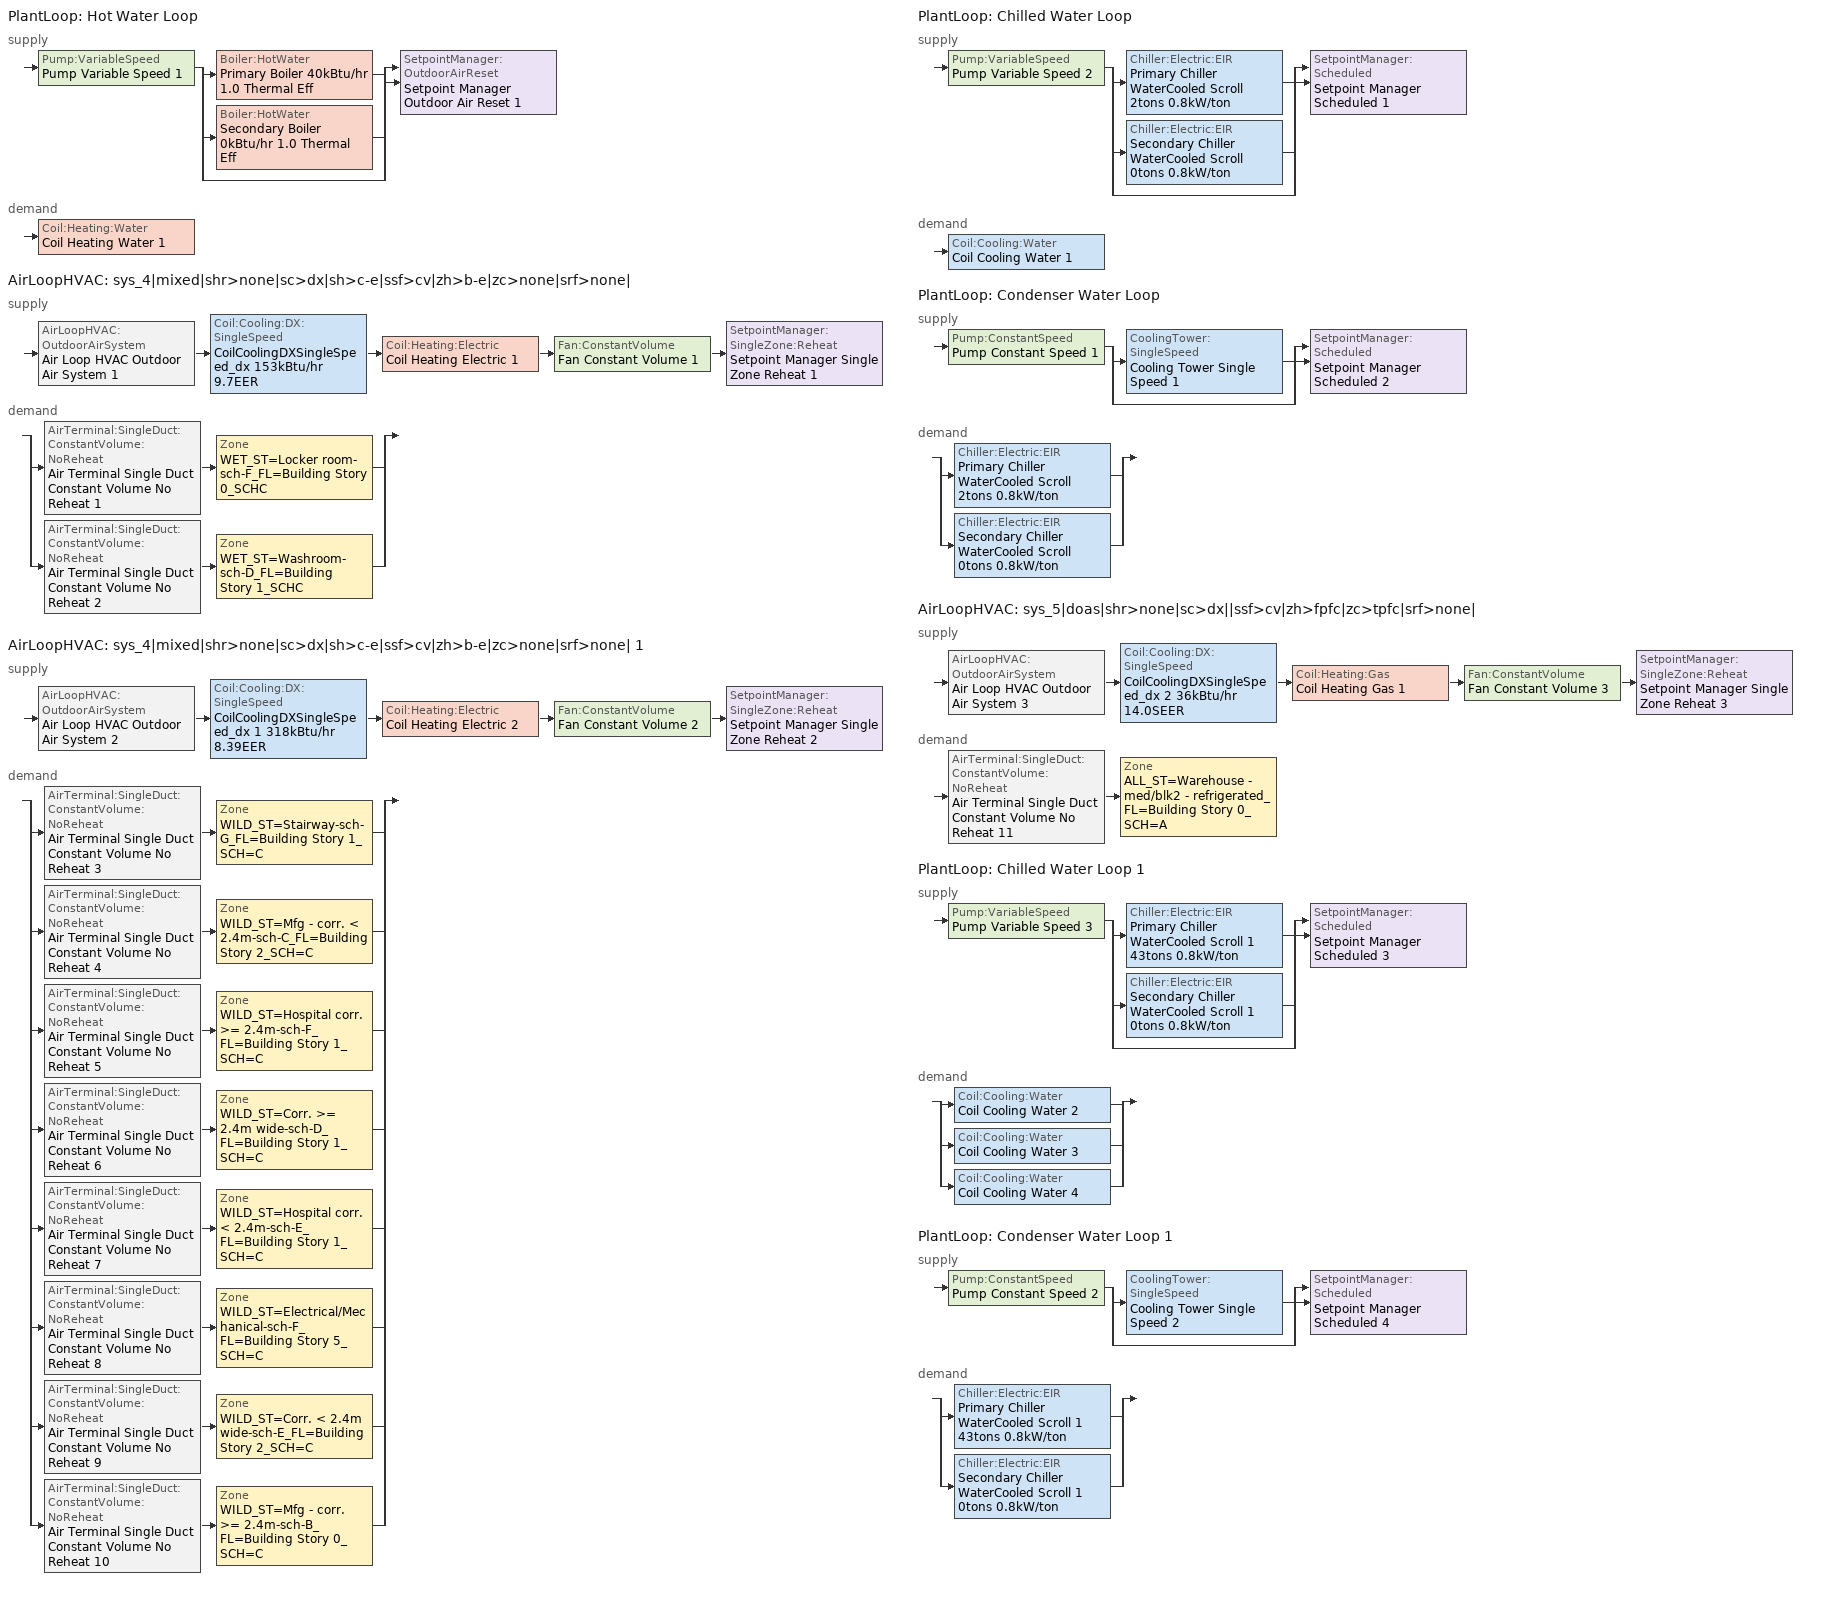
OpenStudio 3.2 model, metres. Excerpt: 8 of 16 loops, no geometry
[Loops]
PlantLoop 'Hot Water Loop'
 supply: Pump:VariableSpeed 'Pump Variable Speed 1' > split
  | Boiler:HotWater 'Primary Boiler 40kBtu/hr 1.0 Thermal Eff'
  | Boiler:HotWater 'Secondary Boiler 0kBtu/hr 1.0 Thermal Eff'
  | bypass
  join > SetpointManager:OutdoorAirReset 'Setpoint Manager Outdoor Air Reset 1'
 demand: Coil:Heating:Water 'Coil Heating Water 1'
AirLoopHVAC 'sys_4|mixed|shr>none|sc>dx|sh>c-e|ssf>cv|zh>b-e|zc>none|srf>none|'
 supply: AirLoopHVAC:OutdoorAirSystem 'Air Loop HVAC Outdoor Air System 1' > Coil:Cooling:DX:SingleSpeed 'CoilCoolingDXSingleSpeed_dx 153kBtu/hr 9.7EER' > Coil:Heating:Electric 'Coil Heating Electric 1' > Fan:ConstantVolume 'Fan Constant Volume 1' > SetpointManager:SingleZone:Reheat 'Setpoint Manager Single Zone Reheat 1'
 demand: split
  | AirTerminal:SingleDuct:ConstantVolume:NoReheat 'Air Terminal Single Duct Constant Volume No Reheat 1' > Zone 'WET_ST=Locker room-sch-F_FL=Building Story 0_SCHC'
  | AirTerminal:SingleDuct:ConstantVolume:NoReheat 'Air Terminal Single Duct Constant Volume No Reheat 2' > Zone 'WET_ST=Washroom-sch-D_FL=Building Story 1_SCHC'
AirLoopHVAC 'sys_4|mixed|shr>none|sc>dx|sh>c-e|ssf>cv|zh>b-e|zc>none|srf>none| 1'
 supply: AirLoopHVAC:OutdoorAirSystem 'Air Loop HVAC Outdoor Air System 2' > Coil:Cooling:DX:SingleSpeed 'CoilCoolingDXSingleSpeed_dx 1 318kBtu/hr 8.39EER' > Coil:Heating:Electric 'Coil Heating Electric 2' > Fan:ConstantVolume 'Fan Constant Volume 2' > SetpointManager:SingleZone:Reheat 'Setpoint Manager Single Zone Reheat 2'
 demand: split
  | AirTerminal:SingleDuct:ConstantVolume:NoReheat 'Air Terminal Single Duct Constant Volume No Reheat 3' > Zone 'WILD_ST=Stairway-sch-G_FL=Building Story 1_SCH=C'
  | AirTerminal:SingleDuct:ConstantVolume:NoReheat 'Air Terminal Single Duct Constant Volume No Reheat 4' > Zone 'WILD_ST=Mfg - corr. < 2.4m-sch-C_FL=Building Story 2_SCH=C'
  | AirTerminal:SingleDuct:ConstantVolume:NoReheat 'Air Terminal Single Duct Constant Volume No Reheat 5' > Zone 'WILD_ST=Hospital corr. >= 2.4m-sch-F_FL=Building Story 1_SCH=C'
  | AirTerminal:SingleDuct:ConstantVolume:NoReheat 'Air Terminal Single Duct Constant Volume No Reheat 6' > Zone 'WILD_ST=Corr. >= 2.4m wide-sch-D_FL=Building Story 1_SCH=C'
  | AirTerminal:SingleDuct:ConstantVolume:NoReheat 'Air Terminal Single Duct Constant Volume No Reheat 7' > Zone 'WILD_ST=Hospital corr. < 2.4m-sch-E_FL=Building Story 1_SCH=C'
  | AirTerminal:SingleDuct:ConstantVolume:NoReheat 'Air Terminal Single Duct Constant Volume No Reheat 8' > Zone 'WILD_ST=Electrical/Mechanical-sch-F_FL=Building Story 5_SCH=C'
  | AirTerminal:SingleDuct:ConstantVolume:NoReheat 'Air Terminal Single Duct Constant Volume No Reheat 9' > Zone 'WILD_ST=Corr. < 2.4m wide-sch-E_FL=Building Story 2_SCH=C'
  | AirTerminal:SingleDuct:ConstantVolume:NoReheat 'Air Terminal Single Duct Constant Volume No Reheat 10' > Zone 'WILD_ST=Mfg - corr. >= 2.4m-sch-B_FL=Building Story 0_SCH=C'
PlantLoop 'Chilled Water Loop'
 supply: Pump:VariableSpeed 'Pump Variable Speed 2' > split
  | Chiller:Electric:EIR 'Primary Chiller WaterCooled Scroll 2tons 0.8kW/ton'
  | Chiller:Electric:EIR 'Secondary Chiller WaterCooled Scroll 0tons 0.8kW/ton'
  | bypass
  join > SetpointManager:Scheduled 'Setpoint Manager Scheduled 1'
 demand: Coil:Cooling:Water 'Coil Cooling Water 1'
PlantLoop 'Condenser Water Loop'
 supply: Pump:ConstantSpeed 'Pump Constant Speed 1' > split
  | CoolingTower:SingleSpeed 'Cooling Tower Single Speed 1'
  | bypass
  join > SetpointManager:Scheduled 'Setpoint Manager Scheduled 2'
 demand: split
  | Chiller:Electric:EIR 'Primary Chiller WaterCooled Scroll 2tons 0.8kW/ton'
  | Chiller:Electric:EIR 'Secondary Chiller WaterCooled Scroll 0tons 0.8kW/ton'
AirLoopHVAC 'sys_5|doas|shr>none|sc>dx||ssf>cv|zh>fpfc|zc>tpfc|srf>none|'
 supply: AirLoopHVAC:OutdoorAirSystem 'Air Loop HVAC Outdoor Air System 3' > Coil:Cooling:DX:SingleSpeed 'CoilCoolingDXSingleSpeed_dx 2 36kBtu/hr 14.0SEER' > Coil:Heating:Gas 'Coil Heating Gas 1' > Fan:ConstantVolume 'Fan Constant Volume 3' > SetpointManager:SingleZone:Reheat 'Setpoint Manager Single Zone Reheat 3'
 demand: AirTerminal:SingleDuct:ConstantVolume:NoReheat 'Air Terminal Single Duct Constant Volume No Reheat 11' > Zone 'ALL_ST=Warehouse - med/blk2 - refrigerated_FL=Building Story 0_SCH=A'
PlantLoop 'Chilled Water Loop 1'
 supply: Pump:VariableSpeed 'Pump Variable Speed 3' > split
  | Chiller:Electric:EIR 'Primary Chiller WaterCooled Scroll 1 43tons 0.8kW/ton'
  | Chiller:Electric:EIR 'Secondary Chiller WaterCooled Scroll 1 0tons 0.8kW/ton'
  | bypass
  join > SetpointManager:Scheduled 'Setpoint Manager Scheduled 3'
 demand: split
  | Coil:Cooling:Water 'Coil Cooling Water 2'
  | Coil:Cooling:Water 'Coil Cooling Water 3'
  | Coil:Cooling:Water 'Coil Cooling Water 4'
PlantLoop 'Condenser Water Loop 1'
 supply: Pump:ConstantSpeed 'Pump Constant Speed 2' > split
  | CoolingTower:SingleSpeed 'Cooling Tower Single Speed 2'
  | bypass
  join > SetpointManager:Scheduled 'Setpoint Manager Scheduled 4'
 demand: split
  | Chiller:Electric:EIR 'Primary Chiller WaterCooled Scroll 1 43tons 0.8kW/ton'
  | Chiller:Electric:EIR 'Secondary Chiller WaterCooled Scroll 1 0tons 0.8kW/ton'
[Sizing:Zone] Zone Cooling Design Supply Air Temperature Input Method=TemperatureDifference; Zone Cooling Design Supply Air Temperature {C}=14; Zone Cooling Design Supply Air Temperature Difference {deltaC}=11; Zone Heating Design Supply Air Temperature Input Method=TemperatureDifference; Zone Heating Design Supply Air Temperature {C}=40; Zone Heating Design Supply Air Temperature Difference {deltaC}=21; Zone Cooling Design Supply Air Humidity Ratio {kg-H2O/kg-air}=0.0085; Zone Heating Design Supply Air Humidity Ratio {kg-H2O/kg-air}=0.008; Zone Heating Sizing Factor=1.3; Zone Cooling Sizing Factor=1.1; Cooling Design Air Flow Method=DesignDay; Heating Design Air Flow Method=DesignDay; Account for Dedicated Outdoor Air System=No; Dedicated Outdoor Air System Control Strategy=NeutralSupplyAir; Dedicated Outdoor Air Low Setpoint Temperature for Design {C}=autosize; Dedicated Outdoor Air High Setpoint Temperature for Design {C}=autosize
WET_ST=Locker room-sch-F_FL=Building Story 0_SCHC; WET_ST=Washroom-sch-D_FL=Building Story 1_SCHC; ALL_ST=Warehouse - med/blk2 - refrigerated_FL=Building Story 0_SCH=A; WILD_ST=Stairway-sch-G_FL=Building Story 1_SCH=C; WILD_ST=Mfg - corr. < 2.4m-sch-C_FL=Building Story 2_SCH=C; WILD_ST=Hospital corr. >= 2.4m-sch-F_FL=Building Story 1_SCH=C; WILD_ST=Corr. >= 2.4m wide-sch-D_FL=Building Story 1_SCH=C; WILD_ST=Hospital corr. < 2.4m-sch-E_FL=Building Story 1_SCH=C; WILD_ST=Electrical/Mechanical-sch-F_FL=Building Story 5_SCH=C; WILD_ST=Corr. < 2.4m wide-sch-E_FL=Building Story 2_SCH=C; WILD_ST=Mfg - corr. >= 2.4m-sch-B_FL=Building Story 0_SCH=C
[Zone equipment]
WET_ST=Locker room-sch-F_FL=Building Story 0_SCHC: Zone HVAC Baseboard Convective Electric 1, Air Terminal Single Duct Constant Volume No Reheat 1
WET_ST=Washroom-sch-D_FL=Building Story 1_SCHC: Zone HVAC Baseboard Convective Electric 2, Air Terminal Single Duct Constant Volume No Reheat 2
ALL_ST=Warehouse - med/blk2 - refrigerated_FL=Building Story 0_SCH=A: Zone HVAC Four Pipe Fan Coil 1, Air Terminal Single Duct Constant Volume No Reheat 11
WILD_ST=Stairway-sch-G_FL=Building Story 1_SCH=C: Zone HVAC Baseboard Convective Electric 3, Air Terminal Single Duct Constant Volume No Reheat 3
WILD_ST=Mfg - corr. < 2.4m-sch-C_FL=Building Story 2_SCH=C: Zone HVAC Baseboard Convective Electric 4, Air Terminal Single Duct Constant Volume No Reheat 4
WILD_ST=Hospital corr. >= 2.4m-sch-F_FL=Building Story 1_SCH=C: Zone HVAC Baseboard Convective Electric 5, Air Terminal Single Duct Constant Volume No Reheat 5
WILD_ST=Corr. >= 2.4m wide-sch-D_FL=Building Story 1_SCH=C: Zone HVAC Baseboard Convective Electric 6, Air Terminal Single Duct Constant Volume No Reheat 6
WILD_ST=Hospital corr. < 2.4m-sch-E_FL=Building Story 1_SCH=C: Zone HVAC Baseboard Convective Electric 7, Air Terminal Single Duct Constant Volume No Reheat 7
WILD_ST=Electrical/Mechanical-sch-F_FL=Building Story 5_SCH=C: Zone HVAC Baseboard Convective Electric 8, Air Terminal Single Duct Constant Volume No Reheat 8
WILD_ST=Corr. < 2.4m wide-sch-E_FL=Building Story 2_SCH=C: Zone HVAC Baseboard Convective Electric 9, Air Terminal Single Duct Constant Volume No Reheat 9
WILD_ST=Mfg - corr. >= 2.4m-sch-B_FL=Building Story 0_SCH=C: Zone HVAC Baseboard Convective Electric 10, Air Terminal Single Duct Constant Volume No Reheat 10
[PlantLoop] Glycol Concentration=0; Plant Loop Volume {m3}=Autocalculate; Load Distribution Scheme=Optimal
Name | Fluid Type
Hot Water Loop | Water
Chilled Water Loop; Condenser Water Loop; Chilled Water Loop 1; Condenser Water Loop 1
[Sizing:Plant] Sizing Option=NonCoincident; Zone Timesteps in Averaging Window=1; Coincident Sizing Factor Mode=None
Name | Loop Type | Design Loop Exit Temperature {C} | Loop Design Temperature Difference {deltaC}
Hot Water Loop | Heating | 82 | 16
Chilled Water Loop; Chilled Water Loop 1 | Cooling | 7 | 6
Condenser Water Loop; Condenser Water Loop 1 | Condenser | 29 | 6
[Pump:VariableSpeed] Pump Control Type=Intermittent; Skin Loss Radiative Fraction=0.5; Design Power Sizing Method=PowerPerFlowPerPressure; Design Electric Power per Unit Flow Rate {W/(m3/s)}=348701.1; Design Shaft Power per Unit Flow Rate per Unit Head {W-s/m3-Pa}=1.28205; Design Minimum Flow Rate Fraction=0
Name | Motor Efficiency
Pump Variable Speed 1 | 0.7
Pump Variable Speed 2 | 0.855
Pump Variable Speed 3 | 0.865
[Boiler:HotWater] Fuel Type=Electricity; Nominal Thermal Efficiency=1; Normalized Boiler Efficiency Curve=BOILER-EFFFPLR-NECB2011; Water Outlet Upper Temperature Limit {C}=99; Boiler Flow Mode=ConstantFlow; Parasitic Electric Load {W}=0; Sizing Factor=1
Name | Nominal Capacity {W}
Primary Boiler 40kBtu/hr 1.0 Thermal Eff | 11592.7
Secondary Boiler 0kBtu/hr 1.0 Thermal Eff | 0.001
[SetpointManager:OutdoorAirReset]
Setpoint Manager Outdoor Air Reset 1: Control Variable=Temperature; Setpoint at Outdoor Low Temperature {C}=82; Outdoor Low Temperature {C}=-16; Setpoint at Outdoor High Temperature {C}=60; Outdoor High Temperature {C}=0
[AirLoopHVAC] Design Supply Air Flow Rate {m3/s}=autosize; Design Return Air Flow Fraction of Supply Air Flow=1
Name | Availability Schedule
sys_4|mixed|shr>none|sc>dx|sh>c-e|ssf>cv|zh>b-e|zc>none|srf>none| | sys_4|mixed|shr>none|sc>dx|sh>c-e|ssf>cv|zh>b-e|zc>none|srf>none| Occ Sch
sys_4|mixed|shr>none|sc>dx|sh>c-e|ssf>cv|zh>b-e|zc>none|srf>none| 1 | sys_4|mixed|shr>none|sc>dx|sh>c-e|ssf>cv|zh>b-e|zc>none|srf>none| 1 Occ Sch
sys_5|doas|shr>none|sc>dx||ssf>cv|zh>fpfc|zc>tpfc|srf>none| | sys_5|doas|shr>none|sc>dx||ssf>cv|zh>fpfc|zc>tpfc|srf>none| Occ Sch
[Sizing:System] Type of Load to Size On=Sensible; Design Outdoor Air Flow Rate {m3/s}=Autosize; Central Heating Maximum System Air Flow Ratio=1; Preheat Design Temperature {C}=7; Preheat Design Humidity Ratio {kg-H2O/kg-Air}=0.008; Precool Design Temperature {C}=13; Precool Design Humidity Ratio {kg-H2O/kg-Air}=0.008; Central Cooling Design Supply Air Temperature {C}=13; Sizing Option=NonCoincident; 100% Outdoor Air in Cooling=No; 100% Outdoor Air in Heating=No; Central Cooling Design Supply Air Humidity Ratio {kg-H2O/kg-Air}=0.0085; Central Heating Design Supply Air Humidity Ratio {kg-H2O/kg-Air}=0.008; Cooling Design Air Flow Method=DesignDay; Cooling Design Air Flow Rate {m3/s}=0; Heating Design Air Flow Method=DesignDay; Heating Design Air Flow Rate {m3/s}=0; System Outdoor Air Method=ZoneSum; Zone Maximum Outdoor Air Fraction=1; Cooling Supply Air Flow Rate Per Floor Area {m3/s-m2}=0.00996765; Cooling Fraction of Autosized Cooling Supply Air Flow Rate=1; Cooling Supply Air Flow Rate Per Unit Cooling Capacity {m3/s-W}=3.94755e-05; Heating Supply Air Flow Rate Per Floor Area {m3/s-m2}=0.00996765; Heating Fraction of Autosized Heating Supply Air Flow Rate=1; Heating Fraction of Autosized Cooling Supply Air Flow Rate=1; Heating Supply Air Flow Rate Per Unit Heating Capacity {m3/s-W}=3.15882e-05; Cooling Design Capacity Method=CoolingDesignCapacity; Cooling Design Capacity {W}=autosize; Cooling Design Capacity Per Floor Area {W/m2}=234.7; Fraction of Autosized Cooling Design Capacity=1; Heating Design Capacity Method=HeatingDesignCapacity; Heating Design Capacity {W}=autosize; Heating Design Capacity Per Floor Area {W/m2}=157; Fraction of Autosized Heating Design Capacity=1; Central Cooling Capacity Control Method=OnOff
Name | Central Heating Design Supply Air Temperature {C}
sys_4|mixed|shr>none|sc>dx|sh>c-e|ssf>cv|zh>b-e|zc>none|srf>none|; sys_4|mixed|shr>none|sc>dx|sh>c-e|ssf>cv|zh>b-e|zc>none|srf>none| 1 | 43
sys_5|doas|shr>none|sc>dx||ssf>cv|zh>fpfc|zc>tpfc|srf>none| | 13.1
[Fan:ConstantVolume] Availability Schedule=Always On Discrete; Fan Total Efficiency=0.39975; Pressure Rise {Pa}=640; Maximum Flow Rate {m3/s}=AutoSize; Motor Efficiency=0.615
Fan Constant Volume 1; Fan Constant Volume 2; Fan Constant Volume 3; Fan Constant Volume 4
[Coil:Cooling:DX:SingleSpeed] Rated Total Cooling Capacity {W}=autosize; Rated Sensible Heat Ratio=autosize; Rated Air Flow Rate {m3/s}=autosize; Rated Evaporator Fan Power Per Volume Flow Rate {W/(m3/s)}=773.3; Total Cooling Capacity Function of Temperature Curve=DXCOOL-NECB2011-REF-CAPFT; Total Cooling Capacity Function of Flow Fraction Curve=DXCOOL-NECB2011-REF-CAPFFLOW; Energy Input Ratio Function of Temperature Curve=DXCOOL-NECB2011-REF-COOLEIRFT; Energy Input Ratio Function of Flow Fraction Curve=DXCOOL-NECB2011-REF-COOLEIRFFLOW; Part Load Fraction Correlation Curve=DXCOOL-NECB2011-REF-COOLPLFFPLR; Minimum Outdoor Dry-Bulb Temperature for Compressor Operation {C}=-25; Condenser Type=AirCooled; Evaporative Condenser Effectiveness=0; Evaporative Condenser Air Flow Rate {m3/s}=Autosize; Evaporative Condenser Pump Rated Power Consumption {W}=Autosize; Crankcase Heater Capacity {W}=0; Maximum Outdoor Dry-Bulb Temperature for Crankcase Heater Operation {C}=0; Basin Heater Capacity {W/K}=0; Basin Heater Setpoint Temperature {C}=10
Name | Availability Schedule | Rated COP {W/W}
CoilCoolingDXSingleSpeed_dx 153kBtu/hr 9.7EER | Always On Discrete | 3.36599
CoilCoolingDXSingleSpeed_dx 1 318kBtu/hr 8.39EER | Always On Discrete | 2.92983
CoilCoolingDXSingleSpeed_dx 2 36kBtu/hr 14.0SEER | tpfc_clg_availability | 4.11713
[Coil:Heating:Electric] Availability Schedule=Always On Discrete
Coil Heating Electric 1; Coil Heating Electric 2
[Controller:OutdoorAir] Minimum Outdoor Air Flow Rate {m3/s}=autosize; Maximum Outdoor Air Flow Rate {m3/s}=Autosize; Economizer Control Action Type=ModulateFlow; Lockout Type=NoLockout; Minimum Limit Type=FixedMinimum; High Humidity Control=No; Heat Recovery Bypass Control Type=BypassWhenWithinEconomizerLimits
Name | Economizer Control Type | Minimum Outdoor Air Schedule | Controller Mechanical Ventilation | Economizer Maximum Limit Dry-Bulb Temperature {C} | Economizer Maximum Limit Enthalpy {J/kg} | Economizer Minimum Limit Dry-Bulb Temperature {C}
Controller Outdoor Air 1 | DifferentialEnthalpy | sys_4|mixed|shr>none|sc>dx|sh>c-e|ssf>cv|zh>b-e|zc>none|srf>none| Occ Sch | Controller Mechanical Ventilation 1
Controller Outdoor Air 2 | DifferentialEnthalpy | sys_4|mixed|shr>none|sc>dx|sh>c-e|ssf>cv|zh>b-e|zc>none|srf>none| 1 Occ Sch | Controller Mechanical Ventilation 2
Controller Outdoor Air 3 | NoEconomizer | sys_5|doas|shr>none|sc>dx||ssf>cv|zh>fpfc|zc>tpfc|srf>none| Occ Sch | Controller Mechanical Ventilation 3 | 28 | 64000 | -100
[Controller:MechanicalVentilation] Availability Schedule=Always On Discrete; System Outdoor Air Method=ZoneSum
Controller Mechanical Ventilation 1; Controller Mechanical Ventilation 2; Controller Mechanical Ventilation 3
[AirLoopHVAC:OutdoorAirSystem]
Name | Controller
Air Loop HVAC Outdoor Air System 1 | Controller Outdoor Air 1
Air Loop HVAC Outdoor Air System 2 | Controller Outdoor Air 2
Air Loop HVAC Outdoor Air System 3 | Controller Outdoor Air 3
[SetpointManager:SingleZone:Reheat]
Name | Minimum Supply Air Temperature {C} | Maximum Supply Air Temperature {C} | Control Zone
Setpoint Manager Single Zone Reheat 1 | 13 | 43 | WET_ST=Locker room-sch-F_FL=Building Story 0_SCHC
Setpoint Manager Single Zone Reheat 2 | 13 | 43 | WILD_ST=Stairway-sch-G_FL=Building Story 1_SCH=C
Setpoint Manager Single Zone Reheat 3 | 13.1 | 13 | ALL_ST=Warehouse - med/blk2 - refrigerated_FL=Building Story 0_SCH=A
[ZoneHVAC:Baseboard:Convective:Electric] Availability Schedule=Always On Discrete; Nominal Capacity {W}=autosize; Efficiency=1
Zone HVAC Baseboard Convective Electric 1; Zone HVAC Baseboard Convective Electric 2; Zone HVAC Baseboard Convective Electric 3; Zone HVAC Baseboard Convective Electric 4; Zone HVAC Baseboard Convective Electric 5; Zone HVAC Baseboard Convective Electric 6; Zone HVAC Baseboard Convective Electric 7; Zone HVAC Baseboard Convective Electric 8; Zone HVAC Baseboard Convective Electric 9; Zone HVAC Baseboard Convective Electric 10
[AirTerminal:SingleDuct:ConstantVolume:NoReheat] Availability Schedule=Always On Discrete; Maximum Air Flow Rate {m3/s}=AutoSize
Air Terminal Single Duct Constant Volume No Reheat 1; Air Terminal Single Duct Constant Volume No Reheat 2; Air Terminal Single Duct Constant Volume No Reheat 3; Air Terminal Single Duct Constant Volume No Reheat 4; Air Terminal Single Duct Constant Volume No Reheat 5; Air Terminal Single Duct Constant Volume No Reheat 6; Air Terminal Single Duct Constant Volume No Reheat 7; Air Terminal Single Duct Constant Volume No Reheat 8; Air Terminal Single Duct Constant Volume No Reheat 9; Air Terminal Single Duct Constant Volume No Reheat 10; Air Terminal Single Duct Constant Volume No Reheat 11
[Chiller:Electric:EIR] Reference COP {W/W}=4.5032; Reference Chilled Water Flow Rate {m3/s}=Autosize; Cooling Capacity Function of Temperature Curve=WaterCooled_Scroll_CAPFT_NECB2011; Electric Input to Cooling Output Ratio Function of Temperature Curve=WaterCooled_Scroll_EIRFT_NECB2011; Electric Input to Cooling Output Ratio Function of Part Load Ratio Curve=WaterCooled_Scroll_EIRFPLR_NECB2011; Minimum Part Load Ratio=0.25; Minimum Unloading Ratio=0.25; Condenser Type=WaterCooled; Chiller Flow Mode=LeavingSetpointModulated; Design Heat Recovery Water Flow Rate {m3/s}=Autosize; Sizing Factor=1; Basin Heater Capacity {W/K}=0; Basin Heater Setpoint Temperature {C}=10; Condenser Heat Recovery Relative Capacity Fraction=1
Name | Reference Capacity {W}
Primary Chiller WaterCooled Scroll 2tons 0.8kW/ton | 8206.52
Secondary Chiller WaterCooled Scroll 0tons 0.8kW/ton; Secondary Chiller WaterCooled Scroll 1 0tons 0.8kW/ton | 0.001
Primary Chiller WaterCooled Scroll 1 43tons 0.8kW/ton | 152296
[SetpointManager:Scheduled] Control Variable=Temperature
Name | Schedule
Setpoint Manager Scheduled 1 | CHW Temp
Setpoint Manager Scheduled 2 | CW Temp
Setpoint Manager Scheduled 3 | CHW Temp 1
Setpoint Manager Scheduled 4 | CW Temp 1
[Pump:ConstantSpeed] Rated Flow Rate {m3/s}=autosize; Rated Pump Head {Pa}=179352; Rated Power Consumption {W}=autosize; Fraction of Motor Inefficiencies to Fluid Stream=0; Pump Control Type=Intermittent; Design Power Sizing Method=PowerPerFlowPerPressure; Design Electric Power per Unit Flow Rate {W/(m3/s)}=348701.1; Design Shaft Power per Unit Flow Rate per Unit Head {W-s/m3-Pa}=1.28205
Name | Motor Efficiency
Pump Constant Speed 1 | 0.855
Pump Constant Speed 2 | 0.895
[CoolingTower:SingleSpeed] Design Water Flow Rate {m3/s}=autosize; Design Air Flow Rate {m3/s}=autosize; U-Factor Times Area Value at Design Air Flow Rate {W/K}=autosize; Air Flow Rate in Free Convection Regime {m3/s}=autosize; U-Factor Times Area Value at Free Convection Air Flow Rate {W/K}=autosize; Performance Input Method=UFactorTimesAreaAndDesignWaterFlowRate; Free Convection Capacity {W}=0; Basin Heater Capacity {W/K}=0; Evaporation Loss Mode=LossFactor; Evaporation Loss Factor {percent/K}=0.2; Drift Loss Percent {percent}=0.008; Blowdown Calculation Mode=ConcentrationRatio; Blowdown Concentration Ratio=3; Capacity Control=FanCycling; Number of Cells=1; Cell Control=MinimalCell; Cell Minimum  Water Flow Rate Fraction=0.33; Cell Maximum Water Flow Rate Fraction=2.5; Sizing Factor=1; Free Convection Air Flow Rate Sizing Factor=0.1; Free Convection U-Factor Times Area Value Sizing Factor=0.1; Heat Rejection Capacity and Nominal Capacity Sizing Ratio=1.25; Free Convection Nominal Capacity Sizing Factor=0.1; Design Inlet Air Dry-Bulb Temperature {C}=35; Design Inlet Air Wet-Bulb Temperature {C}=24; Design Approach Temperature {deltaC}=5; Design Range Temperature {deltaC}=6
Name | Fan Power at Design Air Flow Rate {W}
Cooling Tower Single Speed 1 | autosize
Cooling Tower Single Speed 2 | 2791.73
[Coil:Heating:Gas]
Coil Heating Gas 1: Availability Schedule=Always On Discrete; Gas Burner Efficiency=0.924; Nominal Capacity {W}=AutoSize; Parasitic Electric Load {W}=0; Part Load Fraction Correlation Curve=FURNACE-EFFPLR-NECB2011; Parasitic Gas Load {W}=0
[Coil:Heating:Water]
Coil Heating Water 1: Availability Schedule=tpfc_htg_availability
[Coil:Cooling:Water]
Name | Availability Schedule
Coil Cooling Water 1 | tpfc_clg_availability
Coil Cooling Water 2; Coil Cooling Water 3; Coil Cooling Water 4 | Always On Discrete
[Controller:WaterCoil] Minimum Actuated Flow {m3/s}=0
Name | Water Coil | Action | Controller Convergence Tolerance {deltaC}
Controller Water Coil 1 | Coil Heating Water 1 | Normal | 0.0001
Controller Water Coil 2 | Coil Cooling Water 1 | Reverse
Controller Water Coil 3 | Coil Cooling Water 2 | Reverse
Controller Water Coil 4 | Coil Cooling Water 3 | Reverse
Controller Water Coil 5 | Coil Cooling Water 4 | Reverse
[ZoneHVAC:FourPipeFanCoil]
Zone HVAC Four Pipe Fan Coil 1: Availability Schedule=Always On Discrete; Capacity Control Method=ConstantFanVariableFlow; Maximum Supply Air Flow Rate {m3/s}=autosize; Maximum Outdoor Air Flow Rate {m3/s}=autosize; Supply Air Fan=Fan Constant Volume 4; Cooling Coil=Coil Cooling Water 1; Maximum Cold Water Flow Rate {m3/s}=autosize; Heating Coil=Coil Heating Water 1; Maximum Hot Water Flow Rate {m3/s}=autosize; Minimum Supply Air Temperature in Cooling Mode {C}=autosize; Maximum Supply Air Temperature in Heating Mode {C}=autosize
[AvailabilityManager:NightCycle] Applicability Schedule=Always On Discrete; Control Type=CycleOnAny; Thermostat Tolerance {deltaC}=1; Cycling Run Time {s}=3600
Availability Manager Night Cycle 1; Availability Manager Night Cycle 2; Availability Manager Night Cycle 3; Availability Manager Night Cycle 4; Availability Manager Night Cycle 5; Availability Manager Night Cycle 6; Availability Manager Night Cycle 7; Availability Manager Night Cycle 8; Availability Manager Night Cycle 9; Availability Manager Night Cycle 10
[EnergyManagementSystem:Sensor] Output Variable or Output Meter Index Key=Environment; Output Variable or Output Meter=Site Outdoor Air Drybulb Temperature
OAT; OAT_1; OAT_2
[EnergyManagementSystem:Actuator] Actuated Component Type=Schedule:Year; Actuated Component Control Type=Schedule Value
Name | Actuated Component
sys3mixedshrnonescdxshcessfcvzhbezcnonesrfnoneHtgSch0 | NECB-B-Thermostat Setpoint-Heating
sys3mixedshrnonescdxshcessfcvzhbezcnonesrfnoneClgSch0 | NECB-B-Thermostat Setpoint-Cooling
sys4mixedshrnonescdxshcessfcvzhbezcnonesrfnone1HtgSch0; sys6mixedshrnoneshcesccchwssfvvzhbezcnonesrfvv1HtgSch0 | NECB-C-Thermostat Setpoint-Heating
sys4mixedshrnonescdxshcessfcvzhbezcnonesrfnone1ClgSch0; sys6mixedshrnoneshcesccchwssfvvzhbezcnonesrfvv1ClgSch0 | NECB-C-Thermostat Setpoint-Cooling
[EnergyManagementSystem:Program]
sys3mixedshrnonescdxshcessfcvzhbezcnonesrfnoneOptimumStartProg0: IF DaylightSavings==0 && DayOfWeek>1 && Hour==5 && OAT<23.9 && OAT>1.7; SET sys3mixedshrnonescdxshcessfcvzhbezcnonesrfnoneClgSch0 = 29.4; SET sys3mixedshrnonescdxshcessfcvzhbezcnonesrfnoneHtgSch0 = 15.6; ELSEIF DaylightSavings==0 && DayOfWeek==1 && Hour==7 && OAT<23.9 && OAT>1.7; SET sys3mixedshrnonescdxshcessfcvzhbezcnonesrfnoneClgSch0 = 29.4; SET sys3mixedshrnonescdxshcessfcvzhbezcnonesrfnoneHtgSch0 = 15.6; ELSEIF DaylightSavings==1 && DayOfWeek>1 && Hour==4 && OAT<23.9 && OAT>1.7; SET sys3mixedshrnonescdxshcessfcvzhbezcnonesrfnoneClgSch0 = 29.4; SET sys3mixedshrnonescdxshcessfcvzhbezcnonesrfnoneHtgSch0 = 15.6; ELSEIF DaylightSavings==1 && DayOfWeek==1 && Hour==6 && OAT<23.9 && OAT>1.7; SET sys3mixedshrnonescdxshcessfcvzhbezcnonesrfnoneClgSch0 = 29.4; SET sys3mixedshrnonescdxshcessfcvzhbezcnonesrfnoneHtgSch0 = 15.6; ELSE; SET sys3mixedshrnonescdxshcessfcvzhbezcnonesrfnoneClgSch0 = NULL; SET sys3mixedshrnonescdxshcessfcvzhbezcnonesrfnoneHtgSch0 = NULL; ENDIF
sys4mixedshrnonescdxshcessfcvzhbezcnonesrfnone1OptimumStartProg0: IF DaylightSavings==0 && DayOfWeek>1 && Hour==5 && OAT_1<23.9 && OAT_1>1.7; SET sys4mixedshrnonescdxshcessfcvzhbezcnonesrfnone1ClgSch0 = 29.4; SET sys4mixedshrnonescdxshcessfcvzhbezcnonesrfnone1HtgSch0 = 15.6; ELSEIF DaylightSavings==0 && DayOfWeek==1 && Hour==7 && OAT_1<23.9 && OAT_1>1.7; SET sys4mixedshrnonescdxshcessfcvzhbezcnonesrfnone1ClgSch0 = 29.4; SET sys4mixedshrnonescdxshcessfcvzhbezcnonesrfnone1HtgSch0 = 15.6; ELSEIF DaylightSavings==1 && DayOfWeek>1 && Hour==4 && OAT_1<23.9 && OAT_1>1.7; SET sys4mixedshrnonescdxshcessfcvzhbezcnonesrfnone1ClgSch0 = 29.4; SET sys4mixedshrnonescdxshcessfcvzhbezcnonesrfnone1HtgSch0 = 15.6; ELSEIF DaylightSavings==1 && DayOfWeek==1 && Hour==6 && OAT_1<23.9 && OAT_1>1.7; SET sys4mixedshrnonescdxshcessfcvzhbezcnonesrfnone1ClgSch0 = 29.4; SET sys4mixedshrnonescdxshcessfcvzhbezcnonesrfnone1HtgSch0 = 15.6; ELSE; SET sys4mixedshrnonescdxshcessfcvzhbezcnonesrfnone1ClgSch0 = NULL; SET sys4mixedshrnonescdxshcessfcvzhbezcnonesrfnone1HtgSch0 = NULL; ENDIF
sys6mixedshrnoneshcesccchwssfvvzhbezcnonesrfvv1OptimumStartProg0: IF DaylightSavings==0 && DayOfWeek>1 && Hour==5 && OAT_2<23.9 && OAT_2>1.7; SET sys6mixedshrnoneshcesccchwssfvvzhbezcnonesrfvv1ClgSch0 = 29.4; SET sys6mixedshrnoneshcesccchwssfvvzhbezcnonesrfvv1HtgSch0 = 15.6; ELSEIF DaylightSavings==0 && DayOfWeek==1 && Hour==7 && OAT_2<23.9 && OAT_2>1.7; SET sys6mixedshrnoneshcesccchwssfvvzhbezcnonesrfvv1ClgSch0 = 29.4; SET sys6mixedshrnoneshcesccchwssfvvzhbezcnonesrfvv1HtgSch0 = 15.6; ELSEIF DaylightSavings==1 && DayOfWeek>1 && Hour==4 && OAT_2<23.9 && OAT_2>1.7; SET sys6mixedshrnoneshcesccchwssfvvzhbezcnonesrfvv1ClgSch0 = 29.4; SET sys6mixedshrnoneshcesccchwssfvvzhbezcnonesrfvv1HtgSch0 = 15.6; ELSEIF DaylightSavings==1 && DayOfWeek==1 && Hour==6 && OAT_2<23.9 && OAT_2>1.7; SET sys6mixedshrnoneshcesccchwssfvvzhbezcnonesrfvv1ClgSch0 = 29.4; SET sys6mixedshrnoneshcesccchwssfvvzhbezcnonesrfvv1HtgSch0 = 15.6; ELSE; SET sys6mixedshrnoneshcesccchwssfvvzhbezcnonesrfvv1ClgSch0 = NULL; SET sys6mixedshrnoneshcesccchwssfvvzhbezcnonesrfvv1HtgSch0 = NULL; ENDIF
[EnergyManagementSystem:ProgramCallingManager]
sys3mixedshrnonescdxshcessfcvzhbezcnonesrfnoneOptimumStartCallingManager0: BeginTimestepBeforePredictor; sys3mixedshrnonescdxshcessfcvzhbezcnonesrfnoneOptimumStartProg0
sys4mixedshrnonescdxshcessfcvzhbezcnonesrfnone1OptimumStartCallingManager0: BeginTimestepBeforePredictor; sys4mixedshrnonescdxshcessfcvzhbezcnonesrfnone1OptimumStartProg0
sys6mixedshrnoneshcesccchwssfvvzhbezcnonesrfvv1OptimumStartCallingManager0: BeginTimestepBeforePredictor; sys6mixedshrnoneshcesccchwssfvvzhbezcnonesrfvv1OptimumStartProg0
[Schedule:Ruleset]
Name | Default Day Schedule | Summer Design Day Schedule | Winter Design Day Schedule
NECB-C-Thermostat Setpoint-Heating | NECB-C-Thermostat Setpoint-Heating Default
NECB-C-Thermostat Setpoint-Cooling | NECB-C-Thermostat Setpoint-Cooling Default
NECB-B-Thermostat Setpoint-Heating | NECB-B-Thermostat Setpoint-Heating Default
NECB-B-Thermostat Setpoint-Cooling | NECB-B-Thermostat Setpoint-Cooling Default
tpfc_htg_availability | Schedule Day 3
tpfc_clg_availability | Schedule Day 4
CHW Temp | Schedule Day 5
CW Temp | Schedule Day 6
CHW Temp 1 | Schedule Day 7
CW Temp 1 | Schedule Day 8
sys_4|mixed|shr>none|sc>dx|sh>c-e|ssf>cv|zh>b-e|zc>none|srf>none| Occ Sch | sys_4|mixed|shr>none|sc>dx|sh>c-e|ssf>cv|zh>b-e|zc>none|srf>none| Occ Sch Default | sys_4|mixed|shr>none|sc>dx|sh>c-e|ssf>cv|zh>b-e|zc>none|srf>none| Occ Sch Summer Design Day | sys_4|mixed|shr>none|sc>dx|sh>c-e|ssf>cv|zh>b-e|zc>none|srf>none| Occ Sch Winter Design Day
sys_4|mixed|shr>none|sc>dx|sh>c-e|ssf>cv|zh>b-e|zc>none|srf>none| 1 Occ Sch | sys_4|mixed|shr>none|sc>dx|sh>c-e|ssf>cv|zh>b-e|zc>none|srf>none| 1 Occ Sch Default | sys_4|mixed|shr>none|sc>dx|sh>c-e|ssf>cv|zh>b-e|zc>none|srf>none| 1 Occ Sch Summer Design Day | sys_4|mixed|shr>none|sc>dx|sh>c-e|ssf>cv|zh>b-e|zc>none|srf>none| 1 Occ Sch Winter Design Day
sys_5|doas|shr>none|sc>dx||ssf>cv|zh>fpfc|zc>tpfc|srf>none| Occ Sch | sys_5|doas|shr>none|sc>dx||ssf>cv|zh>fpfc|zc>tpfc|srf>none| Occ Sch Default | sys_5|doas|shr>none|sc>dx||ssf>cv|zh>fpfc|zc>tpfc|srf>none| Occ Sch Summer Design Day | sys_5|doas|shr>none|sc>dx||ssf>cv|zh>fpfc|zc>tpfc|srf>none| Occ Sch Winter Design Day
[Schedule:Day]
NECB-C-Thermostat Setpoint-Heating Default; NECB-C-Thermostat Setpoint-Heating Default|Wkdy Day; NECB-C-Thermostat Setpoint-Heating Sat Day: 7, 0, 18, 8, 0, 20, 21, 0, 22, 24, 0, 18
NECB-C-Thermostat Setpoint-Heating Sun|Hol Day: 9, 0, 18, 10, 0, 20, 19, 0, 22, 24, 0, 18
NECB-C-Thermostat Setpoint-Cooling Default; NECB-C-Thermostat Setpoint-Cooling Default|Wkdy Day; NECB-C-Thermostat Setpoint-Cooling Sat Day: 7, 0, 35, 21, 0, 24, 24, 0, 35
NECB-C-Thermostat Setpoint-Cooling Sun|Hol Day: 9, 0, 35, 19, 0, 24, 24, 0, 35
NECB-B-Thermostat Setpoint-Heating Default; NECB-B-Thermostat Setpoint-Heating Default|Wkdy Day; NECB-B-Thermostat Setpoint-Heating Sat Day: 2, 0, 22, 8, 0, 18, 9, 0, 20, 24, 0, 22
NECB-B-Thermostat Setpoint-Heating Sun|Hol Day: 1, 0, 18, 2, 0, 22, 9, 0, 18, 10, 0, 20, 23, 0, 22, 24, 0, 18
NECB-B-Thermostat Setpoint-Cooling Default; NECB-B-Thermostat Setpoint-Cooling Default|Wkdy Day; NECB-B-Thermostat Setpoint-Cooling Sat Day: 1, 0, 24, 8, 0, 35, 24, 0, 24
NECB-B-Thermostat Setpoint-Cooling Sun|Hol Day: 9, 0, 35, 23, 0, 24, 24, 0, 35
Schedule Day 3; Schedule Day 4; tpfc_clg_availability_sch_rule_day; tpfc_htg_availability_sch_rule_day 1; tpfc_clg_availability_sch_rule_day 2; sys_5|doas|shr>none|sc>dx||ssf>cv|zh>fpfc|zc>tpfc|srf>none| Occ Sch Sunday: 24, 0, 0
tpfc_htg_availability_sch_rule_day; tpfc_clg_availability_sch_rule_day 1; tpfc_htg_availability_sch_rule_day 2; sys_4|mixed|shr>none|sc>dx|sh>c-e|ssf>cv|zh>b-e|zc>none|srf>none| Occ Sch Winter Design Day; sys_4|mixed|shr>none|sc>dx|sh>c-e|ssf>cv|zh>b-e|zc>none|srf>none| Occ Sch Summer Design Day; sys_4|mixed|shr>none|sc>dx|sh>c-e|ssf>cv|zh>b-e|zc>none|srf>none| 1 Occ Sch Winter Design Day; sys_4|mixed|shr>none|sc>dx|sh>c-e|ssf>cv|zh>b-e|zc>none|srf>none| 1 Occ Sch Summer Design Day; sys_5|doas|shr>none|sc>dx||ssf>cv|zh>fpfc|zc>tpfc|srf>none| Occ Sch Winter Design Day; sys_5|doas|shr>none|sc>dx||ssf>cv|zh>fpfc|zc>tpfc|srf>none| Occ Sch Summer Design Day: 24, 0, 1
Schedule Day 5; wkdCHW Temp 1; satCHW Temp 1; sunCHW Temp 1; Schedule Day 7; wkdCHW Temp 3; satCHW Temp 3; sunCHW Temp 3: 1, 0, 7, 2, 0, 7, 3, 0, 7, 4, 0, 7, 5, 0, 7, 6, 0, 7, 7, 0, 7, 8, 0, 7, 9, 0, 7, 10, 0, 7, 11, 0, 7, 12, 0, 7, 13, 0, 7, 14, 0, 7, 15, 0, 7, 16, 0, 7, 17, 0, 7, 18, 0, 7, 19, 0, 7, 20, 0, 7, 21, 0, 7, 22, 0, 7, 23, 0, 7, 24, 0, 7
Schedule Day 6; wkdCW Temp 1; satCW Temp 1; sunCW Temp 1; Schedule Day 8; wkdCW Temp 3; satCW Temp 3; sunCW Temp 3: 1, 0, 29, 2, 0, 29, 3, 0, 29, 4, 0, 29, 5, 0, 29, 6, 0, 29, 7, 0, 29, 8, 0, 29, 9, 0, 29, 10, 0, 29, 11, 0, 29, 12, 0, 29, 13, 0, 29, 14, 0, 29, 15, 0, 29, 16, 0, 29, 17, 0, 29, 18, 0, 29, 19, 0, 29, 20, 0, 29, 21, 0, 29, 22, 0, 29, 23, 0, 29, 24, 0, 29
sys_4|mixed|shr>none|sc>dx|sh>c-e|ssf>cv|zh>b-e|zc>none|srf>none| Occ Sch Default; sys_4|mixed|shr>none|sc>dx|sh>c-e|ssf>cv|zh>b-e|zc>none|srf>none| 1 Occ Sch Default: 9, 0, 0, 21, 0, 1, 24, 0, 0
sys_4|mixed|shr>none|sc>dx|sh>c-e|ssf>cv|zh>b-e|zc>none|srf>none| Occ Sch Sunday; sys_4|mixed|shr>none|sc>dx|sh>c-e|ssf>cv|zh>b-e|zc>none|srf>none| 1 Occ Sch Sunday: 11, 0, 0, 19, 0, 1, 24, 0, 0
sys_5|doas|shr>none|sc>dx||ssf>cv|zh>fpfc|zc>tpfc|srf>none| Occ Sch Default: 8, 0, 0, 19, 0, 1, 24, 0, 0
[Schedule:Rule] Date Specification Type=DateRange; Start Day=1
Name | Schedule Ruleset | Rule Order | Day Schedule | Apply Monday | Apply Tuesday | Apply Wednesday | Apply Thursday | Apply Friday | Start Month | End Month | End Day | Apply Saturday | Apply Sunday
Schedule Rule 11 | NECB-C-Thermostat Setpoint-Heating | 2 | NECB-C-Thermostat Setpoint-Heating Default|Wkdy Day | Yes | Yes | Yes | Yes | Yes | 1 | 12 | 31
Schedule Rule 12 | NECB-C-Thermostat Setpoint-Heating | 1 | NECB-C-Thermostat Setpoint-Heating Sat Day |  |  |  |  |  | 1 | 12 | 31 | Yes
Schedule Rule 13 | NECB-C-Thermostat Setpoint-Heating | 0 | NECB-C-Thermostat Setpoint-Heating Sun|Hol Day |  |  |  |  |  | 1 | 12 | 31 |  | Yes
Schedule Rule 14 | NECB-C-Thermostat Setpoint-Cooling | 2 | NECB-C-Thermostat Setpoint-Cooling Default|Wkdy Day | Yes | Yes | Yes | Yes | Yes | 1 | 12 | 31
Schedule Rule 15 | NECB-C-Thermostat Setpoint-Cooling | 1 | NECB-C-Thermostat Setpoint-Cooling Sat Day |  |  |  |  |  | 1 | 12 | 31 | Yes
Schedule Rule 16 | NECB-C-Thermostat Setpoint-Cooling | 0 | NECB-C-Thermostat Setpoint-Cooling Sun|Hol Day |  |  |  |  |  | 1 | 12 | 31 |  | Yes
Schedule Rule 71 | NECB-B-Thermostat Setpoint-Heating | 2 | NECB-B-Thermostat Setpoint-Heating Default|Wkdy Day | Yes | Yes | Yes | Yes | Yes | 1 | 12 | 31
Schedule Rule 72 | NECB-B-Thermostat Setpoint-Heating | 1 | NECB-B-Thermostat Setpoint-Heating Sat Day |  |  |  |  |  | 1 | 12 | 31 | Yes
Schedule Rule 73 | NECB-B-Thermostat Setpoint-Heating | 0 | NECB-B-Thermostat Setpoint-Heating Sun|Hol Day |  |  |  |  |  | 1 | 12 | 31 |  | Yes
Schedule Rule 74 | NECB-B-Thermostat Setpoint-Cooling | 2 | NECB-B-Thermostat Setpoint-Cooling Default|Wkdy Day | Yes | Yes | Yes | Yes | Yes | 1 | 12 | 31
Schedule Rule 75 | NECB-B-Thermostat Setpoint-Cooling | 1 | NECB-B-Thermostat Setpoint-Cooling Sat Day |  |  |  |  |  | 1 | 12 | 31 | Yes
Schedule Rule 76 | NECB-B-Thermostat Setpoint-Cooling | 0 | NECB-B-Thermostat Setpoint-Cooling Sun|Hol Day |  |  |  |  |  | 1 | 12 | 31 |  | Yes
tpfc_htg_availability_sch_rule | tpfc_htg_availability | 2 | tpfc_htg_availability_sch_rule_day | Yes | Yes | Yes | Yes | Yes | 1 | 6 | 30 | Yes | Yes
tpfc_clg_availability_sch_rule | tpfc_clg_availability | 2 | tpfc_clg_availability_sch_rule_day | Yes | Yes | Yes | Yes | Yes | 1 | 6 | 30 | Yes | Yes
tpfc_htg_availability_sch_rule 1 | tpfc_htg_availability | 1 | tpfc_htg_availability_sch_rule_day 1 | Yes | Yes | Yes | Yes | Yes | 7 | 10 | 31 | Yes | Yes
tpfc_clg_availability_sch_rule 1 | tpfc_clg_availability | 1 | tpfc_clg_availability_sch_rule_day 1 | Yes | Yes | Yes | Yes | Yes | 7 | 10 | 31 | Yes | Yes
tpfc_htg_availability_sch_rule 2 | tpfc_htg_availability | 0 | tpfc_htg_availability_sch_rule_day 2 | Yes | Yes | Yes | Yes | Yes | 11 | 12 | 31 | Yes | Yes
tpfc_clg_availability_sch_rule 2 | tpfc_clg_availability | 0 | tpfc_clg_availability_sch_rule_day 2 | Yes | Yes | Yes | Yes | Yes | 11 | 12 | 31 | Yes | Yes
wkdCHW Temp rule | CHW Temp | 2 | wkdCHW Temp 1 | Yes | Yes | Yes | Yes | Yes | 1 | 12 | 31 | No | No
satCHW Temprule | CHW Temp | 1 | satCHW Temp 1 | No | No | No | No | No | 1 | 12 | 31 | Yes | No
sunCHW Temprule | CHW Temp | 0 | sunCHW Temp 1 | No | No | No | No | No | 1 | 12 | 31 | No | Yes
wkdCW Temp rule | CW Temp | 2 | wkdCW Temp 1 | Yes | Yes | Yes | Yes | Yes | 1 | 12 | 31 | No | No
satCW Temprule | CW Temp | 1 | satCW Temp 1 | No | No | No | No | No | 1 | 12 | 31 | Yes | No
sunCW Temprule | CW Temp | 0 | sunCW Temp 1 | No | No | No | No | No | 1 | 12 | 31 | No | Yes
wkdCHW Temp rule 1 | CHW Temp 1 | 2 | wkdCHW Temp 3 | Yes | Yes | Yes | Yes | Yes | 1 | 12 | 31 | No | No
satCHW Temprule 1 | CHW Temp 1 | 1 | satCHW Temp 3 | No | No | No | No | No | 1 | 12 | 31 | Yes | No
sunCHW Temprule 1 | CHW Temp 1 | 0 | sunCHW Temp 3 | No | No | No | No | No | 1 | 12 | 31 | No | Yes
wkdCW Temp rule 1 | CW Temp 1 | 2 | wkdCW Temp 3 | Yes | Yes | Yes | Yes | Yes | 1 | 12 | 31 | No | No
satCW Temprule 1 | CW Temp 1 | 1 | satCW Temp 3 | No | No | No | No | No | 1 | 12 | 31 | Yes | No
sunCW Temprule 1 | CW Temp 1 | 0 | sunCW Temp 3 | No | No | No | No | No | 1 | 12 | 31 | No | Yes
sys_4|mixed|shr>none|sc>dx|sh>c-e|ssf>cv|zh>b-e|zc>none|srf>none| Occ Sch Sunday Rule | sys_4|mixed|shr>none|sc>dx|sh>c-e|ssf>cv|zh>b-e|zc>none|srf>none| Occ Sch | 0 | sys_4|mixed|shr>none|sc>dx|sh>c-e|ssf>cv|zh>b-e|zc>none|srf>none| Occ Sch Sunday |  |  |  |  |  | 1 | 12 | 31 |  | Yes
sys_4|mixed|shr>none|sc>dx|sh>c-e|ssf>cv|zh>b-e|zc>none|srf>none| 1 Occ Sch Sunday Rule | sys_4|mixed|shr>none|sc>dx|sh>c-e|ssf>cv|zh>b-e|zc>none|srf>none| 1 Occ Sch | 0 | sys_4|mixed|shr>none|sc>dx|sh>c-e|ssf>cv|zh>b-e|zc>none|srf>none| 1 Occ Sch Sunday |  |  |  |  |  | 1 | 12 | 31 |  | Yes
sys_5|doas|shr>none|sc>dx||ssf>cv|zh>fpfc|zc>tpfc|srf>none| Occ Sch Sunday Rule | sys_5|doas|shr>none|sc>dx||ssf>cv|zh>fpfc|zc>tpfc|srf>none| Occ Sch | 0 | sys_5|doas|shr>none|sc>dx||ssf>cv|zh>fpfc|zc>tpfc|srf>none| Occ Sch Sunday |  |  |  |  |  | 1 | 12 | 31 | Yes | Yes
[Schedule:Constant]
Always On Discrete: Value=1
[Curve:Biquadratic] Minimum Value of y=24
Name | Coefficient1 Constant | Coefficient2 x | Coefficient3 x**2 | Coefficient4 y | Coefficient5 y**2 | Coefficient6 x*y | Minimum Value of x | Maximum Value of x | Maximum Value of y
DXCOOL-NECB2011-REF-CAPFT | 0.867905 | 0.0142459 | 0.00055436 | -0.0075575 | 3.3e-05 | -0.0001918 | 13 | 24 | 46
DXCOOL-NECB2011-REF-COOLEIRFT | 0.114171 | 0.0281822 | -0.0004199 | 0.0214108 | 0.000161028 | -0.000679104 | 13 | 24 | 46
WaterCooled_Scroll_CAPFT_NECB2011 | 0.94418 | 0.0337102 | 9.75564e-05 | -0.00322114 | -4.91832e-05 | -0.000177584 | 5 | 10 | 35
WaterCooled_Scroll_EIRFT_NECB2011 | 0.727393 | -0.0118922 | 0.000541177 | 0.00187934 | 0.000473461 | -0.000711472 | 5 | 10 | 35
[Curve:Quadratic]
Name | Coefficient1 Constant | Coefficient2 x | Coefficient3 x**2 | Minimum Value of x | Maximum Value of x
DXCOOL-NECB2011-REF-CAPFFLOW | 0.8 | 0.2 | 0 | 0.5 | 1.5
DXCOOL-NECB2011-REF-COOLEIRFFLOW | 1.1552 | -0.1808 | 0.0256 | 0.5 | 1.5
WaterCooled_Scroll_EIRFPLR_NECB2011 | 0.04412 | 0.640367 | 0.319555 | 0 | 1
[Curve:Cubic] Maximum Value of x=1
Name | Coefficient1 Constant | Coefficient2 x | Coefficient3 x**2 | Coefficient4 x**3 | Minimum Value of x
DXCOOL-NECB2011-REF-COOLPLFFPLR | 0.0277 | 4.9151 | -8.184 | 4.2702 | 0.7
BOILER-EFFFPLR-NECB2011 | 0.3831 | 2.0567 | -2.6469 | 1.2148 | 0
FURNACE-EFFPLR-NECB2011 | 0.722 | 0.8211 | -1.0396 | 0.5 | 0
